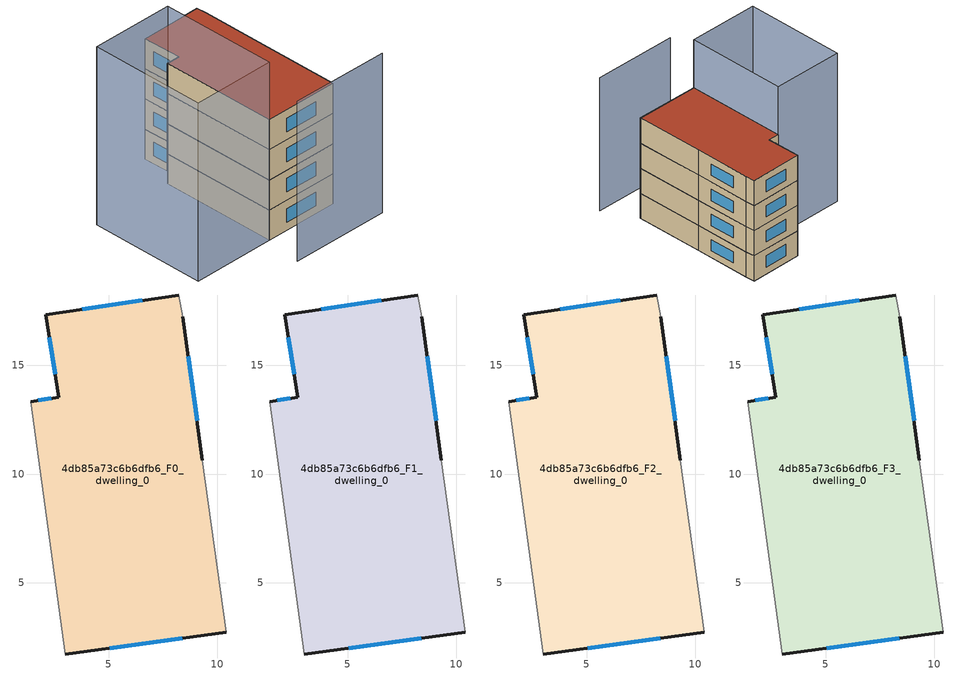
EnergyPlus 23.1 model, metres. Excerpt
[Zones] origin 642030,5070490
4db85a73c6b6dfb6_F0_dwelling_0
 floor ground (EU_floor_Construction): 10.42,2.72 9.32,10.63 8.42,17.23 8.22,18.24 2.11,17.34 2.71,13.53 1.41,13.33 3.01,1.72 z0
 wall outside (EU_wall_Construction): 8.42,17.23 9.32,10.63 / 10.42,2.72 3.01,1.72 / 1.41,13.33 2.71,13.53 2.11,17.34 8.22,18.24 z0:3
 wall adiabatic (EU_wall_Construction): 9.32,10.63 10.42,2.72 / 3.01,1.72 1.41,13.33 / 8.22,18.24 8.42,17.23 z0:3
 window (EU_Window_Construction): 8.67,15.42 9.07,12.45 / 8.38,2.45 5.05,2 / 1.77,13.39 2.36,13.48 / 2.55,14.58 2.28,16.29 / 3.8,17.58 6.54,17.99 z0.83:2.17
4db85a73c6b6dfb6_F1_dwelling_0
 floor to 4db85a73c6b6dfb6_F0_dwelling_0 (EU_floor_Construction): 10.42,2.72 9.32,10.63 8.42,17.23 8.22,18.24 2.11,17.34 2.71,13.53 1.41,13.33 3.01,1.72 z3
 wall outside (EU_wall_Construction): 8.42,17.23 9.32,10.63 / 10.42,2.72 3.01,1.72 / 1.41,13.33 2.71,13.53 2.11,17.34 8.22,18.24 z3:6
 wall adiabatic (EU_wall_Construction): 9.32,10.63 10.42,2.72 / 3.01,1.72 1.41,13.33 / 8.22,18.24 8.42,17.23 z3:6
 window (EU_Window_Construction): 8.67,15.42 9.07,12.45 / 8.38,2.45 5.05,2 / 1.77,13.39 2.36,13.48 / 2.55,14.58 2.28,16.29 / 3.8,17.58 6.54,17.99 z3.83:5.17
4db85a73c6b6dfb6_F2_dwelling_0
 floor to 4db85a73c6b6dfb6_F1_dwelling_0 (EU_floor_Construction): 10.42,2.72 9.32,10.63 8.42,17.23 8.22,18.24 2.11,17.34 2.71,13.53 1.41,13.33 3.01,1.72 z6
 wall outside (EU_wall_Construction): 8.42,17.23 9.32,10.63 / 10.42,2.72 3.01,1.72 / 1.41,13.33 2.71,13.53 2.11,17.34 8.22,18.24 z6:9
 wall adiabatic (EU_wall_Construction): 9.32,10.63 10.42,2.72 / 3.01,1.72 1.41,13.33 / 8.22,18.24 8.42,17.23 z6:9
 window (EU_Window_Construction): 8.67,15.42 9.07,12.45 / 8.38,2.45 5.05,2 / 1.77,13.39 2.36,13.48 / 2.55,14.58 2.28,16.29 / 3.8,17.58 6.54,17.99 z6.83:8.17
4db85a73c6b6dfb6_F3_dwelling_0
 floor to 4db85a73c6b6dfb6_F2_dwelling_0 (EU_floor_Construction): 10.42,2.72 9.32,10.63 8.42,17.23 8.22,18.24 2.11,17.34 2.71,13.53 1.41,13.33 3.01,1.72 z9
 wall outside (EU_wall_Construction): 8.42,17.23 9.32,10.63 / 10.42,2.72 3.01,1.72 / 1.41,13.33 2.71,13.53 2.11,17.34 8.22,18.24 z9:12
 wall adiabatic (EU_wall_Construction): 9.32,10.63 10.42,2.72 / 3.01,1.72 1.41,13.33 / 8.22,18.24 8.42,17.23 z9:12
 window (EU_Window_Construction): 8.67,15.42 9.07,12.45 / 8.38,2.45 5.05,2 / 1.77,13.39 2.36,13.48 / 2.55,14.58 2.28,16.29 / 3.8,17.58 6.54,17.99 z9.83:11.17
 roof outside (EU_roof_Construction): 8.22,18.24 8.42,17.23 9.32,10.63 10.42,2.72 3.01,1.72 1.41,13.33 2.71,13.53 2.11,17.34 z12
shading: 3,-2.08 12.82,-0.78 z0:15.9; 1.41,13.33 3.01,1.73 / 3.01,1.73 -5.2,0.59 / -5.2,0.59 -6.8,12.2 / -6.8,12.2 1.41,13.33 z0:17.7
[Building]
EU S2 Campaign: North Axis=0; Terrain=City; Solar Distribution=FullExterior
[Site:Location]
Lyon-Bron: Latitude=45.75; Longitude=5; Time Zone=1; Elevation=198
[SizingPeriod:WeatherFileDays]
AnnualSizingPeriod: Begin Month=1; Begin Day of Month=1; End Month=12; End Day of Month=31; Day of Week for Start Day=Monday; Use Weather File Daylight Saving Period=No; Use Weather File Rain and Snow Indicators=No
[MATERIAL]
EU_InternalMass_Material: Roughness=MediumRough; Thickness=0.1; Conductivity=1; Density=1800; Specific Heat=900; Thermal Absorptance=0.9; Solar Absorptance=0.7; Visible Absorptance=0.7
[MATERIAL:NOMASS] Roughness=MediumRough; Thermal Absorptance=0.9; Solar Absorptance=0.7; Visible Absorptance=0.7
Name | Thermal Resistance
EU_wall_NoMass | 0.87146
EU_roof_NoMass | 0.842276
EU_floor_NoMass | 0.496999
[WINDOWMATERIAL:SIMPLEGLAZINGSYSTEM]
EU_Window_SimpleGlazing: UFactor=2.2525; Solar Heat Gain Coefficient=0.76; Visible Transmittance=0.76
[CONSTRUCTION]
EU_wall_Construction: EU_wall_NoMass
EU_roof_Construction: EU_roof_NoMass
EU_floor_Construction: EU_floor_NoMass
EU_InternalMass_Construction: EU_InternalMass_Material
EU_Window_Construction: EU_Window_SimpleGlazing
[ZONE] Type=1; Multiplier=1; Ceiling Height=autocalculate; Floor Area=autocalculate; Part of Total Floor Area=Yes
Name | Volume
4db85a73c6b6dfb6_F0_dwelling_0 | 335.109
4db85a73c6b6dfb6_F1_dwelling_0; 4db85a73c6b6dfb6_F2_dwelling_0 | 335.108
4db85a73c6b6dfb6_F3_dwelling_0 | 1005.32
[INTERNALMASS] Construction=EU_InternalMass_Construction; Surface Area=111.703
Name | Zone or ZoneList
4db85a73c6b6dfb6_F0_dwelling_0_EU_InternalMass | 4db85a73c6b6dfb6_F0_dwelling_0
4db85a73c6b6dfb6_F1_dwelling_0_EU_InternalMass | 4db85a73c6b6dfb6_F1_dwelling_0
4db85a73c6b6dfb6_F2_dwelling_0_EU_InternalMass | 4db85a73c6b6dfb6_F2_dwelling_0
4db85a73c6b6dfb6_F3_dwelling_0_EU_InternalMass | 4db85a73c6b6dfb6_F3_dwelling_0
[OTHEREQUIPMENT] Fuel Type=Electricity; Design Level Calculation Method=Watts/Area; Power per Zone Floor Area=1; Fraction Latent=0; Fraction Radiant=0; Fraction Lost=0; Carbon Dioxide Generation Rate=0; EndUse Subcategory=EU_Step8_InternalGains
Name | Zone or ZoneList or Space or SpaceList | Schedule
EU_Step8_InternalGain_4db85a73c6b6dfb6_F0_dwelling_0_f000 | 4db85a73c6b6dfb6_F0_dwelling_0 | EU_Step8_GainSchedule_4db85a73c6b6dfb6_F0_dwelling_0_f000
EU_Step8_InternalGain_4db85a73c6b6dfb6_F1_dwelling_0_f000 | 4db85a73c6b6dfb6_F1_dwelling_0 | EU_Step8_GainSchedule_4db85a73c6b6dfb6_F1_dwelling_0_f000
EU_Step8_InternalGain_4db85a73c6b6dfb6_F2_dwelling_0_f000 | 4db85a73c6b6dfb6_F2_dwelling_0 | EU_Step8_GainSchedule_4db85a73c6b6dfb6_F2_dwelling_0_f000
EU_Step8_InternalGain_4db85a73c6b6dfb6_F3_dwelling_0_f000 | 4db85a73c6b6dfb6_F3_dwelling_0 | EU_Step8_GainSchedule_4db85a73c6b6dfb6_F3_dwelling_0_f000
[ZONEVENTILATION:DESIGNFLOWRATE] Schedule=EU_AlwaysOn; Design Flow Rate Calculation Method=AirChanges/Hour; Air Changes per Hour=0.425; Ventilation Type=Natural; Fan Pressure Rise=0; Fan Total Efficiency=1; Constant Term Coefficient=1; Temperature Term Coefficient=0; Velocity Term Coefficient=0; Velocity Squared Term Coefficient=0; Minimum Indoor Temperature=-100; Maximum Indoor Temperature=100; Delta Temperature=-100; Minimum Outdoor Temperature=-100; Maximum Outdoor Temperature=100; Maximum Wind Speed=40
Name | Zone or ZoneList or Space or SpaceList
EU_ConstantAir_4db85a73c6b6dfb6_F0_dwelling_0 | 4db85a73c6b6dfb6_F0_dwelling_0
EU_ConstantAir_4db85a73c6b6dfb6_F1_dwelling_0 | 4db85a73c6b6dfb6_F1_dwelling_0
EU_ConstantAir_4db85a73c6b6dfb6_F2_dwelling_0 | 4db85a73c6b6dfb6_F2_dwelling_0
EU_ConstantAir_4db85a73c6b6dfb6_F3_dwelling_0 | 4db85a73c6b6dfb6_F3_dwelling_0
[HVACTEMPLATE:THERMOSTAT] Constant Heating Setpoint=20; Constant Cooling Setpoint=50
EU_HeatOnly_4db85a73c6b6dfb6_F0_dwelling_0; EU_HeatOnly_4db85a73c6b6dfb6_F1_dwelling_0; EU_HeatOnly_4db85a73c6b6dfb6_F2_dwelling_0; EU_HeatOnly_4db85a73c6b6dfb6_F3_dwelling_0
[HVACTEMPLATE:ZONE:IDEALLOADSAIRSYSTEM] System Availability Schedule=EU_AlwaysOn; Maximum Heating Supply Air Temperature=50; Minimum Cooling Supply Air Temperature=13; Maximum Heating Supply Air Humidity Ratio=0.0156; Minimum Cooling Supply Air Humidity Ratio=0.0077; Heating Limit=NoLimit; Cooling Limit=NoLimit; Heating Availability Schedule=EU_AlwaysOn; Cooling Availability Schedule=EU_CoolingOff; Dehumidification Control Type=ConstantSensibleHeatRatio; Cooling Sensible Heat Ratio=0.7; Dehumidification Setpoint=60; Humidification Control Type=None; Humidification Setpoint=30; Outdoor Air Method=None; Outdoor Air Flow Rate per Person=0.00944; Outdoor Air Flow Rate per Zone Floor Area=0; Outdoor Air Flow Rate per Zone=0; Demand Controlled Ventilation Type=None; Outdoor Air Economizer Type=NoEconomizer; Heat Recovery Type=None; Sensible Heat Recovery Effectiveness=0.7; Latent Heat Recovery Effectiveness=0.65
Name | Template Thermostat
4db85a73c6b6dfb6_F0_dwelling_0 | EU_HeatOnly_4db85a73c6b6dfb6_F0_dwelling_0
4db85a73c6b6dfb6_F1_dwelling_0 | EU_HeatOnly_4db85a73c6b6dfb6_F1_dwelling_0
4db85a73c6b6dfb6_F2_dwelling_0 | EU_HeatOnly_4db85a73c6b6dfb6_F2_dwelling_0
4db85a73c6b6dfb6_F3_dwelling_0 | EU_HeatOnly_4db85a73c6b6dfb6_F3_dwelling_0
[SIZING:ZONE] Zone Cooling Design Supply Air Temperature Input Method=SupplyAirTemperature; Zone Cooling Design Supply Air Temperature=13; Zone Heating Design Supply Air Temperature Input Method=SupplyAirTemperature; Zone Heating Design Supply Air Temperature=50; Zone Cooling Design Supply Air Humidity Ratio=0.008; Zone Heating Design Supply Air Humidity Ratio=0.008; Cooling Design Air Flow Method=DesignDay; Cooling Design Air Flow Rate=0; Cooling Minimum Air Flow per Zone Floor Area=0.000762; Cooling Minimum Air Flow=0; Cooling Minimum Air Flow Fraction=0.2; Heating Design Air Flow Method=DesignDay; Heating Design Air Flow Rate=0; Heating Maximum Air Flow per Zone Floor Area=0.002032; Heating Maximum Air Flow=0.141576; Heating Maximum Air Flow Fraction=0.3; Account for Dedicated Outdoor Air System=No; Dedicated Outdoor Air System Control Strategy=NeutralSupplyAir; Dedicated Outdoor Air Low Setpoint Temperature for Design=autosize; Dedicated Outdoor Air High Setpoint Temperature for Design=autosize; Zone Load Sizing Method=Sensible Load Only No Latent Load; Zone Latent Cooling Design Supply Air Humidity Ratio Input Method=HumidityRatioDifference; Zone Cooling Design Supply Air Humidity Ratio Difference=0.005; Zone Latent Heating Design Supply Air Humidity Ratio Input Method=HumidityRatioDifference; Zone Humidification Design Supply Air Humidity Ratio Difference=0.005
4db85a73c6b6dfb6_F0_dwelling_0; 4db85a73c6b6dfb6_F1_dwelling_0; 4db85a73c6b6dfb6_F2_dwelling_0; 4db85a73c6b6dfb6_F3_dwelling_0
[SCHEDULE:CONSTANT]
Name | Hourly Value
EU_AlwaysOn | 1
EU_CoolingOff | 0
[SCHEDULE:FILE] Column Number=1; Rows to Skip at Top=0; Number of Hours of Data=8760; Column Separator=Comma; Interpolate to Timestep=No; Minutes per Item=60; Adjust Schedule for Daylight Savings=Yes
Name | File
EU_Step8_GainSchedule_4db85a73c6b6dfb6_F0_dwelling_0_f000 | ../../schedules/4db85a73c6b6dfb6/4db85a73c6b6dfb6_F0_dwelling_0_f000_gain.csv
EU_Step8_GainSchedule_4db85a73c6b6dfb6_F1_dwelling_0_f000 | ../../schedules/4db85a73c6b6dfb6/4db85a73c6b6dfb6_F1_dwelling_0_f000_gain.csv
EU_Step8_GainSchedule_4db85a73c6b6dfb6_F2_dwelling_0_f000 | ../../schedules/4db85a73c6b6dfb6/4db85a73c6b6dfb6_F2_dwelling_0_f000_gain.csv
EU_Step8_GainSchedule_4db85a73c6b6dfb6_F3_dwelling_0_f000 | ../../schedules/4db85a73c6b6dfb6/4db85a73c6b6dfb6_F3_dwelling_0_f000_gain.csv
